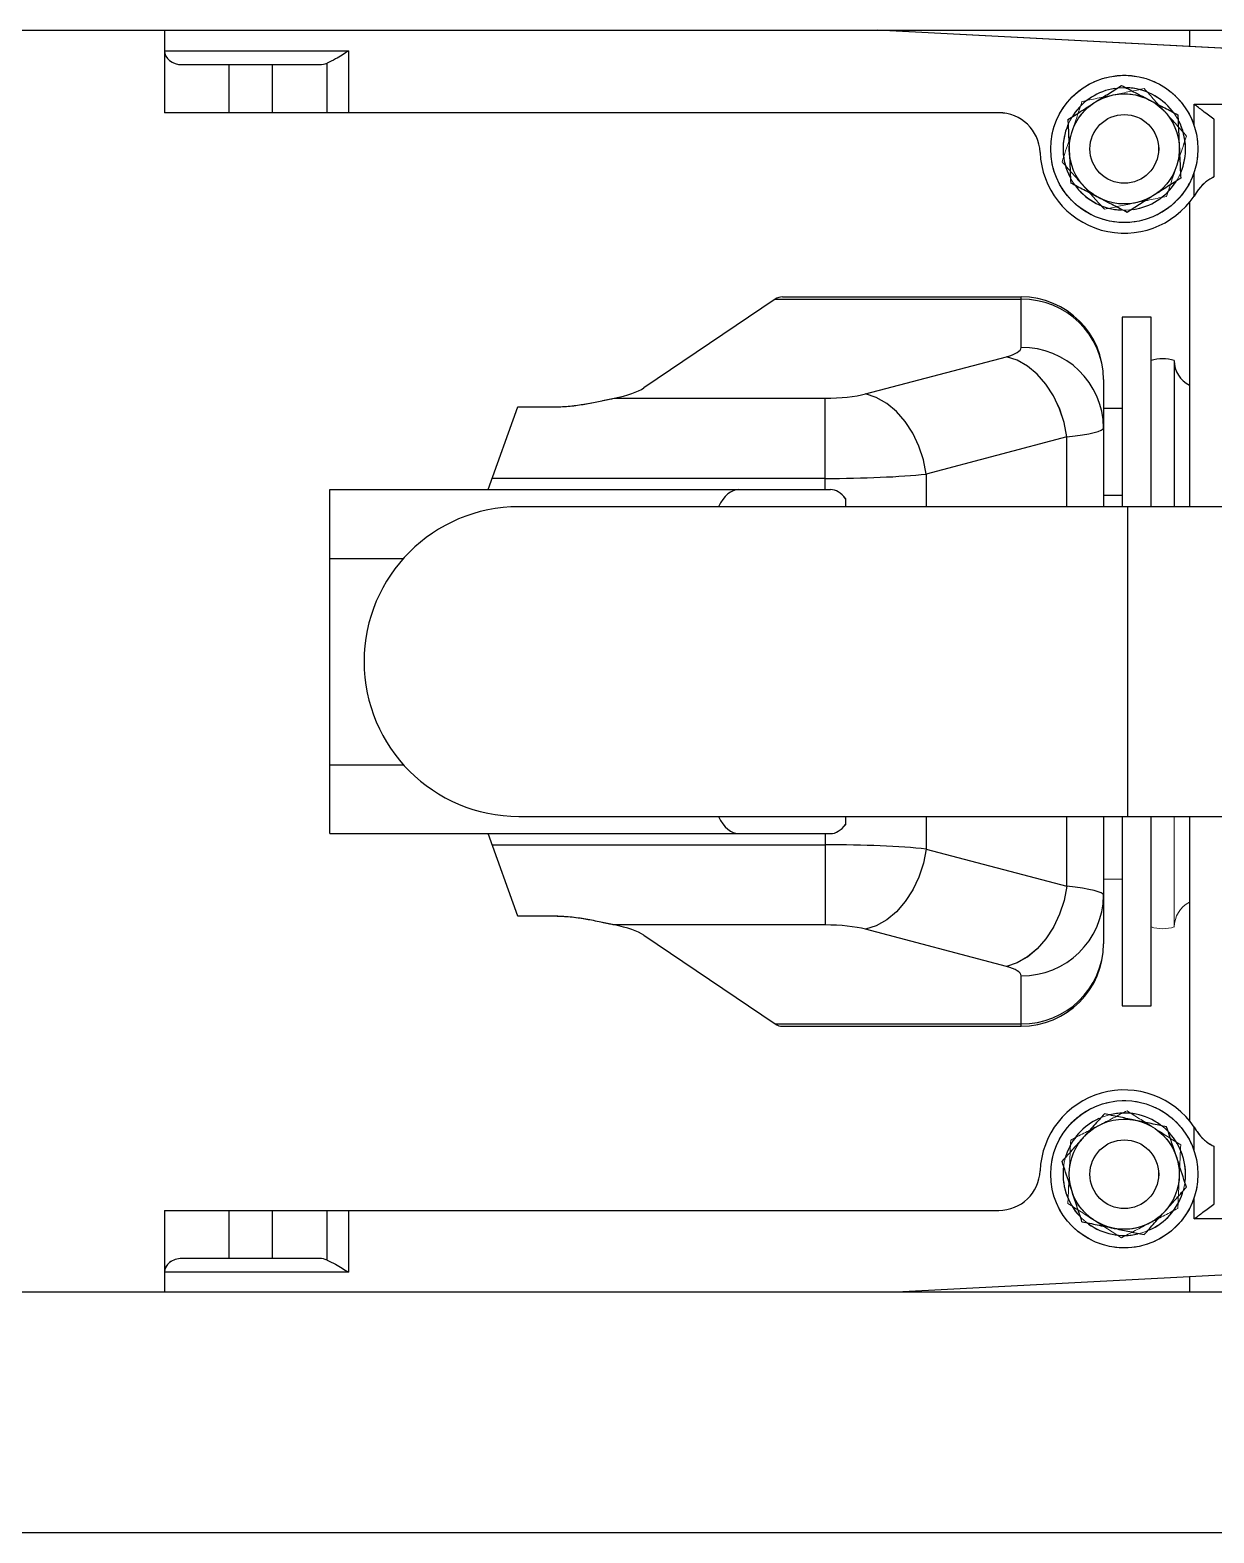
# Model space of a CAD drawing. Header units: feet. Extents: x -21 to 5170, y -254 to 1413.
# Drawn here: x 485.58 to 493.46, y 439.07 to 449.07 of the extents above; entities that cross this region are included whole.
import ezdxf

# ---------------------------------------------------------------- set-up
doc = ezdxf.new("R2010")
doc.units = ezdxf.units.FT
doc.header["$MEASUREMENT"] = 0
doc.layers.add('E-ARRY-TABL', color=9, linetype='Continuous')

# ---------------------------------------------------------------- blocks, each defined once
blk = doc.blocks.new('2.2.1_8 Mid Plan View')
at = {"color": 7, "linetype": 'Continuous', "lineweight": 15}
for p, q in [((-0.30061, -3.73684), (-0.30061, 2.68042)), ((0.30109, 2.68042), (0.30109, -3.73684)), ((-0.41544, -3.62201), (-0.41544, 2.56559)), ((-0.28572, -0.59238), (-0.30061, -0.87641)), ((0.28572, -0.59238), (0.30109, -0.88558)), ((-0.26575, -0.7344), (-0.26575, -0.60279)), ((0.26575, -0.60279), (0.26575, -0.7344)), ((-0.07382, -0.62663), (-0.07382, -0.76607)), ((0.07382, -0.76607), (0.07382, -0.62663)), ((-0.25867, -0.72494), (-0.23108, -0.72494)), ((0.23108, -0.72494), (0.25867, -0.72494)), ((-0.30061, -0.73654), (-0.29328, -0.73654)), ((-0.2235, -0.73339), (-0.22193, -0.7344)), ((-0.21905, -0.73654), (-0.07382, -0.73654)), ((0.07382, -0.73654), (0.21905, -0.73654)), ((0.22193, -0.7344), (0.2235, -0.73339)), ((0.29328, -0.73654), (0.30109, -0.73654)), ((-0.12655, -0.74387), (-0.07382, -0.74387)), ((-0.07382, -0.75496), (-0.16416, -0.75496)), ((-0.16416, -0.75496), (-0.16416, -0.76871)), ((0.16416, -0.75496), (0.07382, -0.75496)), ((0.16416, -0.76871), (0.16416, -0.75496)), ((-0.07382, -0.76607), (-0.07382, -1.05642)), ((0.07382, -1.05642), (0.07382, -0.76607)), ((-0.16416, -0.76871), (-0.07382, -0.76871)), ((-0.10375, -0.76871), (-0.10375, -0.77755)), ((0.07382, -0.76871), (0.16416, -0.76871)), ((-0.13451, -0.77755), (-0.11152, -0.77755)), ((-0.11152, -0.77755), (-0.07382, -0.77755)), ((0.07382, -0.77755), (0.11152, -0.77755)), ((0.11152, -0.77755), (0.13451, -0.77755)), ((-0.10713, -0.79512), (-0.08939, -0.86225)), ((0.08939, -0.86225), (0.10713, -0.79512)), ((-0.17388, -0.93077), (-0.17388, -0.81692)), ((-0.17274, -0.81692), (-0.17388, -0.81692)), ((-0.17274, -0.9342), (-0.17274, -0.81692)), ((-0.14975, -0.81692), (-0.17274, -0.81692)), ((-0.12762, -0.89107), (-0.14536, -0.82395)), ((0.14536, -0.82395), (0.12762, -0.89107)), ((0.17274, -0.81692), (0.14975, -0.81692)), ((0.17274, -0.9342), (0.17274, -0.81692)), ((0.17388, -0.81692), (0.17274, -0.81692)), ((0.17388, -0.93077), (0.17388, -0.81692)), ((-0.26164, -0.82753), (-0.26164, -1.13761)), ((0.26164, -1.13761), (0.26164, -0.82753)), ((-0.07762, -0.90058), (-0.07382, -0.90058)), ((0.07382, -0.90058), (0.07762, -0.90058)), ((-0.08202, -0.95162), (-0.08202, -0.90787)), ((0.08202, -0.95162), (0.08202, -0.90787)), ((-0.12556, -1.01105), (-0.12556, -0.91029)), ((-0.08733, -0.91029), (-0.12556, -0.91029)), ((-0.08733, -0.91029), (-0.08733, -1.06915)), ((0.08733, -1.06915), (0.08733, -0.91029)), ((0.08733, -0.91029), (0.12556, -0.91029)), ((0.12556, -0.91029), (0.12556, -1.01105)), ((-0.17274, -0.9342), (-0.13046, -0.99686)), ((0.13046, -0.99686), (0.17274, -0.9342)), ((-0.08202, -1.14664), (-0.08202, -0.95162)), ((0.08202, -1.14664), (0.08202, -0.95162)), ((-0.12142, -1.05699), (-0.12142, -1.04001)), ((0.12142, -1.04001), (0.12142, -1.05699)), ((-0.08733, -1.06915), (-0.12142, -1.05699)), ((0.12142, -1.05699), (0.08733, -1.06915)), ((-0.08202, -1.07104), (-0.08733, -1.06915)), ((0.08733, -1.06915), (0.08202, -1.07104)), ((-0.29117, -1.22538), (-0.29117, -1.13761)), ((-0.29117, -1.13761), (-0.26164, -1.13761)), ((-0.26164, -1.13761), (-0.26164, -1.14785)), ((0.26164, -1.13761), (0.29117, -1.13761)), ((0.26164, -1.14785), (0.26164, -1.13761)), ((0.29117, -1.13761), (0.29117, -1.22538)), ((-0.26164, -1.14785), (-0.28532, -1.14785)), ((-0.28461, -1.17412), (-0.28461, -1.15156)), ((-0.26164, -1.14785), (-0.26164, -1.17412)), ((-0.04921, -1.14664), (-0.08202, -1.14664)), ((0.04921, -1.14664), (-0.04921, -1.14664)), ((0.08202, -1.14664), (0.04921, -1.14664)), ((0.28532, -1.14785), (0.26164, -1.14785)), ((0.26164, -1.17412), (0.26164, -1.14785)), ((0.28461, -1.15156), (0.28461, -1.17412)), ((-0.28461, -1.17412), (-0.26164, -1.17412)), ((-0.28461, -1.19462), (-0.28461, -1.17412)), ((-0.26164, -1.17412), (-0.26164, -1.19462)), ((0.26164, -1.17412), (0.28461, -1.17412)), ((0.26164, -1.19462), (0.26164, -1.17412)), ((0.28461, -1.17412), (0.28461, -1.19462)), ((-0.26164, -1.19462), (-0.28461, -1.19462)), ((-0.28461, -1.21718), (-0.28461, -1.19462)), ((-0.26164, -1.19462), (-0.26164, -1.22538)), ((0.28461, -1.19462), (0.26164, -1.19462)), ((0.26164, -1.22538), (0.26164, -1.19462)), ((0.28461, -1.19462), (0.28461, -1.21718)), ((-0.29117, -1.22538), (-0.30061, -1.22538)), ((-0.29117, -1.22538), (-0.26164, -1.22538)), ((0.29117, -1.22538), (0.26164, -1.22538)), ((0.29117, -1.22538), (0.30109, -1.22538))]:
    blk.add_line(p, q, dxfattribs=at)
at = {"color": 8, "linetype": 'Continuous', "lineweight": 15}
for p, q in [((-0.2555, -0.7344), (-0.26575, -0.7344)), ((-0.22193, -0.7344), (-0.23334, -0.7344)), ((0.23334, -0.7344), (0.22193, -0.7344)), ((0.26575, -0.7344), (0.2555, -0.7344)), ((0.07382, -0.76607), (-0.07382, -0.76607)), ((-0.07382, -0.79512), (-0.10713, -0.79512)), ((0.10713, -0.79512), (0.07382, -0.79512)), ((-0.08939, -0.86225), (-0.07382, -0.86225)), ((0.07382, -0.86225), (0.08939, -0.86225)), ((-0.08202, -0.91029), (-0.08733, -0.91029)), ((0.08733, -0.91029), (0.08202, -0.91029)), ((-0.04921, -1.14664), (-0.04921, -1.11144)), ((0.04921, -1.14664), (0.04921, -1.11144))]:
    blk.add_line(p, q, dxfattribs=at)
at = {"color": 7, "linetype": 'Continuous', "lineweight": 15, "flags": 128}
for points in [[(-0.10713, -0.79512), (-0.11391, -0.7964), (-0.12048, -0.79852), (-0.12664, -0.80144), (-0.1322, -0.80504), (-0.13698, -0.80923), (-0.14085, -0.81388), (-0.14367, -0.81883), (-0.14536, -0.82395)], [(0.10713, -0.79512), (0.11391, -0.7964), (0.12048, -0.79852), (0.12664, -0.80144), (0.1322, -0.80504), (0.13698, -0.80923), (0.14085, -0.81388), (0.14367, -0.81883), (0.14536, -0.82395)], [(-0.08939, -0.86225), (-0.09617, -0.86352), (-0.10274, -0.86565), (-0.1089, -0.86856), (-0.11446, -0.87217), (-0.11924, -0.87636), (-0.1231, -0.881), (-0.12592, -0.88596), (-0.12762, -0.89107)], [(0.08939, -0.86225), (0.09617, -0.86352), (0.10274, -0.86565), (0.1089, -0.86856), (0.11446, -0.87217), (0.11924, -0.87636), (0.1231, -0.881), (0.12592, -0.88596), (0.12762, -0.89107)]]:
    blk.add_lwpolyline(points, dxfattribs=at)
at = {"color": 7, "linetype": 'Continuous', "lineweight": 15}
for centre in [(-0.24442, -0.76771), (0.24442, -0.76771)]:
    blk.add_circle(centre, 0.0164, dxfattribs=at)
for centre, radius, start, end in [((-0.24442, -0.76771), 0.0351, 120.68288, 131.93288), ((-0.24442, -0.76771), 0.0351, 109.43288, 120.68288), ((-0.24442, -0.76771), 0.0351, 98.18288, 109.43288), ((-0.24442, -0.76771), 0.0351, 86.93288, 98.18288), ((-0.24442, -0.76771), 0.04019, 272.35528, 55.98004), ((-0.24442, -0.76771), 0.0351, 75.68288, 86.93288), ((-0.24442, -0.76771), 0.0351, 64.43288, 75.68288), ((-0.24442, -0.76771), 0.0351, 53.18288, 64.43288), ((-0.12655, -0.73075), 0.01312, 270, 333.81634), ((0.24442, -0.76771), 0.04019, 124.01996, 267.64472), ((0.24442, -0.76771), 0.0351, 113.90506, 125.15506), ((0.24442, -0.76771), 0.0351, 102.65506, 113.90506), ((0.24442, -0.76771), 0.0351, 91.40506, 102.65506), ((0.24442, -0.76771), 0.0351, 80.15506, 91.40506), ((0.24442, -0.76771), 0.0351, 68.90506, 80.15506), ((0.24442, -0.76771), 0.0351, 57.65506, 68.90506), ((-0.24442, -0.76771), 0.0292, 128.30288, 177.95703), ((-0.24442, -0.76771), 0.0351, 131.93288, 143.18288), ((-0.24442, -0.76771), 0.02625, 92.55788, 152.55788), ((-0.24442, -0.76771), 0.0292, 92.55788, 116.79583), ((-0.24442, -0.76771), 0.0292, 67.40745, 92.55788), ((-0.24442, -0.76771), 0.02625, 32.55788, 92.55788), ((-0.24442, -0.76771), 0.0292, 8.73124, 56.20839), ((-0.24442, -0.76771), 0.0351, 41.93288, 53.18288), ((-0.24442, -0.76771), 0.0351, 30.68288, 41.93288), ((-0.10766, -0.74942), 0.01968, 163.6403, 196.3597), ((0.24442, -0.76771), 0.0351, 136.40506, 147.65506), ((0.24442, -0.76771), 0.02625, 108.28006, 168.28006), ((0.24442, -0.76771), 0.0351, 125.15506, 136.40506), ((0.24442, -0.76771), 0.0292, 108.28006, 132.51802), ((0.24442, -0.76771), 0.0292, 83.12964, 108.28006), ((0.24442, -0.76771), 0.02625, 48.28006, 108.28006), ((0.24442, -0.76771), 0.0292, 24.45342, 71.93058), ((0.24442, -0.76771), 0.0351, 46.40506, 57.65506), ((0.24442, -0.76771), 0.0351, 35.15506, 46.40506), ((-0.24442, -0.76771), 0.0351, 143.18288, 154.43288), ((-0.24442, -0.76771), 0.0351, 19.43288, 30.68288), ((0.24442, -0.76771), 0.0351, 147.65506, 158.90506), ((0.24442, -0.76771), 0.0292, 144.02506, 193.67922), ((0.24442, -0.76771), 0.02625, 348.28006, 48.28006), ((0.24442, -0.76771), 0.0351, 23.90506, 35.15506), ((-0.24442, -0.76771), 0.0351, 165.68288, 176.93288), ((-0.24442, -0.76771), 0.0351, 154.43288, 165.68288), ((-0.24442, -0.76771), 0.02625, 152.55788, 212.55788), ((-0.24442, -0.76771), 0.02625, 332.55788, 32.55788), ((-0.24442, -0.76771), 0.0351, 8.18288, 19.43288), ((0.24442, -0.76771), 0.0351, 158.90506, 170.15506), ((0.24442, -0.76771), 0.0351, 12.65506, 23.90506), ((-0.24442, -0.76771), 0.0351, 176.93288, 188.18288), ((-0.24442, -0.76771), 0.0351, 356.93288, 8.18288), ((0.24442, -0.76771), 0.0351, 170.15506, 181.40506), ((0.24442, -0.76771), 0.02625, 168.28006, 228.28006), ((0.24442, -0.76771), 0.0292, 324.37687, 12.67514), ((0.24442, -0.76771), 0.0351, 1.40506, 12.65506), ((-0.24442, -0.76771), 0.0351, 188.18288, 199.43288), ((-0.24442, -0.76771), 0.0292, 188.9922, 236.0844), ((-0.24442, -0.76771), 0.0292, 308.65468, 356.95295), ((-0.24442, -0.76771), 0.0351, 345.68288, 356.93288), ((0.24442, -0.76771), 0.0351, 181.40506, 192.65506), ((0.24442, -0.76771), 0.02625, 288.28006, 348.28006), ((0.24442, -0.76771), 0.0351, 338.90506, 350.15506), ((0.24442, -0.76771), 0.0351, 350.15506, 1.40506), ((-0.24442, -0.76771), 0.0351, 199.43288, 210.68288), ((-0.24442, -0.76771), 0.02625, 272.55788, 332.55788), ((-0.24442, -0.76771), 0.0351, 334.43288, 345.68288), ((-0.13451, -0.81692), 0.03937, 90, 180), ((-0.13391, -0.81638), 0.03884, 90.88733, 180.79366), ((-0.11092, -0.81638), 0.03884, 90.88733, 180.79366), ((0.11092, -0.81638), 0.03884, 359.20634, 89.11267), ((0.13391, -0.81638), 0.03884, 359.20634, 89.11267), ((0.13451, -0.81692), 0.03937, 0, 90), ((0.24442, -0.76771), 0.0351, 192.65506, 203.90506), ((0.24442, -0.76771), 0.0292, 204.71439, 251.80658), ((0.24442, -0.76771), 0.0351, 327.65506, 338.90506), ((-0.24442, -0.76771), 0.0351, 210.68288, 221.93288), ((-0.24442, -0.76771), 0.02625, 212.55788, 272.55788), ((-0.24442, -0.76771), 0.0351, 323.18288, 334.43288), ((0.24442, -0.76771), 0.0351, 203.90506, 215.15506), ((0.24442, -0.76771), 0.0351, 215.15506, 226.40506), ((0.24442, -0.76771), 0.02625, 228.28006, 288.28006), ((0.24442, -0.76771), 0.0351, 316.40506, 327.65506), ((-0.24442, -0.76771), 0.0351, 221.93288, 233.18288), ((-0.24442, -0.76771), 0.0292, 246.87351, 297.22169), ((-0.24442, -0.76771), 0.0351, 300.68288, 311.93288), ((-0.24442, -0.76771), 0.0351, 311.93288, 323.18288), ((0.24442, -0.76771), 0.0351, 226.40506, 237.65506), ((0.24442, -0.76771), 0.0292, 262.59569, 312.94388), ((0.24442, -0.76771), 0.0351, 305.15506, 316.40506), ((-0.24442, -0.76771), 0.0351, 233.18288, 244.43288), ((-0.24442, -0.76771), 0.0351, 244.43288, 255.68288), ((-0.24442, -0.76771), 0.0351, 255.68288, 266.93288), ((-0.24442, -0.76771), 0.0351, 266.93288, 278.18288), ((-0.24442, -0.76771), 0.0351, 278.18288, 289.43288), ((-0.24442, -0.76771), 0.0351, 289.43288, 300.68288), ((0.24442, -0.76771), 0.0351, 237.65506, 248.90506), ((0.24442, -0.76771), 0.0351, 248.90506, 260.15506), ((0.24442, -0.76771), 0.0351, 260.15506, 271.40506), ((0.24442, -0.76771), 0.0351, 271.40506, 282.65506), ((0.24442, -0.76771), 0.0351, 282.65506, 293.90506), ((0.24442, -0.76771), 0.0351, 293.90506, 305.15506), ((-0.24196, -0.82753), 0.01968, 92.35528, 180), ((0.24196, -0.82753), 0.01968, 0, 87.64472), ((0, -1.05642), 0.07382, 180, 0)]:
    blk.add_arc(centre, radius, start, end, dxfattribs=at)
for centre, major_axis, ratio, start_param, end_param in [((-0.11152, -0.84317), (0, 0.06562), 0.09834, 5.533966, 6.283185), ((0.11152, -0.84317), (0, 0.06562), 0.09834, 0, 0.749219), ((-0.14975, -0.84317), (0, 0.02625), 0.24585, 5.533966, 6.283185), ((0.14975, -0.84317), (0, 0.02625), 0.24585, 0, 0.749219), ((-0.09378, -0.91029), (0, 0.06562), 0.09834, 4.712389, 5.533966), ((0.09378, -0.91029), (0, 0.06562), 0.09834, 0.749219, 1.570796), ((-0.13201, -0.91029), (0, 0.02625), 0.24585, 4.712389, 5.533966), ((0.13201, -0.91029), (0, 0.02625), 0.24585, 0.749219, 1.570796), ((-0.04921, -0.90787), (0.03281, 0), 0.444444, 2.617994, 3.141593), ((0.04921, -0.90787), (0.03281, 0), 0.444444, 0, 0.523599), ((-0.13451, -0.93077), (0.03937, 0), 0.364309, 3.141593, 3.382662), ((0.13451, -0.93077), (0.03937, 0), 0.364309, 6.042116, 6.283185), ((-0.04921, -0.95162), (0.03281, 0), 0.444444, 3.141593, 3.864327), ((0.04921, -0.95162), (0.03281, 0), 0.444444, 5.560451, 6.283185), ((-0.13432, -1.04001), (0, 0.04593), 0.24585, 5.394785, 5.93382), ((0.13432, -1.04001), (0, 0.04593), 0.24585, 0.349365, 0.8884), ((-0.29117, -1.15156), (0, 0.0082), 0.8, 4.712389, 5.181588), ((0.29117, -1.15156), (0, 0.0082), 0.8, 1.101597, 1.570796), ((-0.29117, -1.21718), (0, 0.0082), 0.8, 3.141593, 4.712389), ((0.29117, -1.21718), (0, 0.0082), 0.8, 1.570796, 3.141593)]:
    blk.add_ellipse(centre, major_axis=major_axis, ratio=ratio, start_param=start_param, end_param=end_param, dxfattribs=at)
for points, knots in [([(-0.25867, -0.72494), (-0.25992, -0.72668), (-0.2621, -0.72972), (-0.26465, -0.73299), (-0.26574, -0.73438), (-0.26575, -0.7344)], [0, 0, 0, 0, 0.567676, 0.996223, 1, 1, 1, 1]), ([(-0.23108, -0.72494), (-0.23037, -0.72623), (-0.22896, -0.72881), (-0.22608, -0.7317), (-0.22411, -0.73299), (-0.2235, -0.73339)], [0, 0, 0, 0, 0.40927, 0.81718, 1, 1, 1, 1]), ([(0.2235, -0.73339), (0.22497, -0.73233), (0.22791, -0.73019), (0.23011, -0.72691), (0.23093, -0.72523), (0.23108, -0.72494)], [0, 0, 0, 0, 0.451634, 0.905839, 1, 1, 1, 1]), ([(0.26575, -0.7344), (0.26574, -0.73438), (0.26465, -0.73299), (0.2621, -0.72972), (0.25992, -0.72668), (0.25867, -0.72494)], [0, 0, 0, 0, 0.003777, 0.432324, 1, 1, 1, 1]), ([(-0.26771, -0.75561), (-0.26755, -0.75529), (-0.26629, -0.75288), (-0.26393, -0.74833), (-0.2618, -0.74423), (-0.26073, -0.74216)], [0, 0, 0, 0, 0.070086, 0.530782, 1, 1, 1, 1]), ([(-0.26073, -0.74216), (-0.25946, -0.74211), (-0.25452, -0.74189), (-0.2494, -0.74166), (-0.24559, -0.74149)], [0, 0, 0, 0, 0.257551, 1, 1, 1, 1]), ([(-0.24559, -0.74149), (-0.24421, -0.74143), (-0.23909, -0.7412), (-0.2341, -0.74097), (-0.23045, -0.74081)], [0, 0, 0, 0, 0.268634, 1, 1, 1, 1]), ([(-0.23045, -0.74081), (-0.22913, -0.74289), (-0.22646, -0.74707), (-0.22369, -0.7514), (-0.2223, -0.75358)], [0, 0, 0, 0, 0.495458, 1, 1, 1, 1]), ([(0.23619, -0.74279), (0.23488, -0.74322), (0.23001, -0.74483), (0.22527, -0.74639), (0.2218, -0.74754)], [0, 0, 0, 0, 0.268634, 1, 1, 1, 1]), ([(0.25058, -0.73803), (0.24937, -0.73843), (0.24468, -0.73998), (0.23981, -0.74159), (0.23619, -0.74279)], [0, 0, 0, 0, 0.257551, 1, 1, 1, 1]), ([(0.26189, -0.74812), (0.26162, -0.74788), (0.25959, -0.74607), (0.25576, -0.74266), (0.25231, -0.73958), (0.25058, -0.73803)], [0, 0, 0, 0, 0.070086, 0.530782, 1, 1, 1, 1]), ([(0.2218, -0.74754), (0.2213, -0.74995), (0.22029, -0.75481), (0.21925, -0.75984), (0.21872, -0.76238)], [0, 0, 0, 0, 0.495458, 1, 1, 1, 1]), ([(0.2732, -0.7582), (0.27136, -0.75656), (0.26765, -0.75326), (0.26382, -0.74984), (0.26189, -0.74812)], [0, 0, 0, 0, 0.495458, 1, 1, 1, 1]), ([(-0.2747, -0.76906), (-0.27356, -0.76688), (-0.27127, -0.76247), (-0.26891, -0.75791), (-0.26771, -0.75561)], [0, 0, 0, 0, 0.495458, 1, 1, 1, 1]), ([(-0.2223, -0.75358), (-0.2221, -0.75389), (-0.22064, -0.75618), (-0.21788, -0.7605), (-0.2154, -0.76439), (-0.21414, -0.76636)], [0, 0, 0, 0, 0.070086, 0.530782, 1, 1, 1, 1]), ([(0.27012, -0.77304), (0.27019, -0.77269), (0.27074, -0.77002), (0.27179, -0.765), (0.27272, -0.76048), (0.2732, -0.7582)], [0, 0, 0, 0, 0.070086, 0.530782, 1, 1, 1, 1]), ([(-0.21414, -0.76636), (-0.21528, -0.76854), (-0.21757, -0.77295), (-0.21993, -0.7775), (-0.22113, -0.7798)], [0, 0, 0, 0, 0.495458, 1, 1, 1, 1]), ([(0.21872, -0.76238), (0.21865, -0.76273), (0.2181, -0.76539), (0.21705, -0.77041), (0.21612, -0.77493), (0.21564, -0.77721)], [0, 0, 0, 0, 0.070086, 0.530782, 1, 1, 1, 1]), ([(-0.26654, -0.78183), (-0.26673, -0.78153), (-0.2682, -0.77924), (-0.27096, -0.77491), (-0.27344, -0.77102), (-0.2747, -0.76906)], [0, 0, 0, 0, 0.070086, 0.530782, 1, 1, 1, 1]), ([(0.26704, -0.78788), (0.26754, -0.78547), (0.26855, -0.7806), (0.26959, -0.77558), (0.27012, -0.77304)], [0, 0, 0, 0, 0.495458, 1, 1, 1, 1]), ([(-0.22113, -0.7798), (-0.22129, -0.78012), (-0.22255, -0.78254), (-0.22491, -0.78709), (-0.22704, -0.79118), (-0.22811, -0.79325)], [0, 0, 0, 0, 0.070086, 0.530782, 1, 1, 1, 1]), ([(0.21564, -0.77721), (0.21748, -0.77885), (0.22119, -0.78216), (0.22502, -0.78557), (0.22695, -0.7873)], [0, 0, 0, 0, 0.495458, 1, 1, 1, 1]), ([(-0.25839, -0.7946), (-0.25971, -0.79253), (-0.26238, -0.78834), (-0.26515, -0.78402), (-0.26654, -0.78183)], [0, 0, 0, 0, 0.495458, 1, 1, 1, 1]), ([(0.22695, -0.7873), (0.22722, -0.78754), (0.22925, -0.78935), (0.23308, -0.79276), (0.23653, -0.79583), (0.23826, -0.79738)], [0, 0, 0, 0, 0.070086, 0.530782, 1, 1, 1, 1]), ([(0.26704, -0.78788), (0.26583, -0.78828), (0.26114, -0.78983), (0.25627, -0.79143), (0.25265, -0.79263)], [0, 0, 0, 0, 0.257551, 1, 1, 1, 1]), ([(-0.25839, -0.7946), (-0.25712, -0.79455), (-0.25218, -0.79433), (-0.24705, -0.7941), (-0.24325, -0.79393)], [0, 0, 0, 0, 0.257551, 1, 1, 1, 1]), ([(-0.24325, -0.79393), (-0.24187, -0.79387), (-0.23675, -0.79364), (-0.23176, -0.79342), (-0.22811, -0.79325)], [0, 0, 0, 0, 0.268634, 1, 1, 1, 1]), ([(0.25265, -0.79263), (0.25134, -0.79306), (0.24647, -0.79467), (0.24173, -0.79624), (0.23826, -0.79738)], [0, 0, 0, 0, 0.268634, 1, 1, 1, 1]), ([(-0.12142, -1.04001), (-0.12149, -1.03763), (-0.12161, -1.03279), (-0.12257, -1.0258), (-0.12382, -1.01917), (-0.12489, -1.01434), (-0.12542, -1.01175), (-0.12556, -1.01105)], [0, 0, 0, 0, 0.225619, 0.458408, 0.683808, 0.914596, 1, 1, 1, 1]), ([(0.12556, -1.01105), (0.12512, -1.01311), (0.12424, -1.01728), (0.12279, -1.02436), (0.12171, -1.03197), (0.12142, -1.03728), (0.12142, -1.03998), (0.12142, -1.04001)], [0, 0, 0, 0, 0.245342, 0.49764, 0.743058, 0.997175, 1, 1, 1, 1]), ([(-0.29117, -1.13761), (-0.29116, -1.13762), (-0.28984, -1.13971), (-0.2875, -1.14331), (-0.28595, -1.14654), (-0.28532, -1.14785)], [0, 0, 0, 0, 0.003713, 0.594805, 1, 1, 1, 1]), ([(0.28532, -1.14785), (0.28595, -1.14654), (0.2875, -1.14331), (0.28984, -1.13971), (0.29116, -1.13762), (0.29117, -1.13761)], [0, 0, 0, 0, 0.405195, 0.996287, 1, 1, 1, 1])]:
    blk.add_open_spline(points, degree=3, knots=knots, dxfattribs=at)

msp = doc.modelspace()

# ---------------------------------------------------------------- linework, layer by layer
at = {"layer": 'E-ARRY-TABL'}
for p, q in [((451.43656, 449.06689), (540.97639, 449.06689)), ((486.47886, 449.06689), (486.47886, 448.51649)), ((495.3111, 448.85248), (491.22004, 449.06689)), ((493.29964, 449.06689), (493.29964, 448.9579)), ((486.47886, 448.92849), (487.70358, 448.92849)), ((487.70358, 448.92849), (487.70358, 448.51649)), ((486.59331, 448.83693), (487.50885, 448.83693)), ((486.90809, 448.51649), (486.90809, 448.83693)), ((487.19406, 448.83693), (487.19406, 448.51649)), ((487.56059, 448.51649), (487.56059, 448.84683)), ((492.03003, 448.51649), (486.47886, 448.51649)), ((493.32954, 448.57372), (495.16587, 448.57372)), ((493.32954, 448.43073), (493.32954, 448.57372)), ((493.46148, 448.47501), (493.46148, 448.08997)), ((493.32954, 447.96243), (493.32954, 448.1216)), ((493.29964, 447.92213), (493.29964, 445.89576)), ((493.34356, 447.98426), (493.32954, 447.96243)), ((490.54176, 447.27608), (489.66743, 446.68604)), ((490.54176, 447.27608), (492.1781, 447.27608)), ((490.58953, 447.29196), (492.1781, 447.29196)), ((492.1781, 446.95529), (492.1781, 447.29196)), ((492.85079, 447.15637), (492.85079, 445.89576)), ((493.0426, 447.15637), (492.85079, 447.15637)), ((493.0426, 445.89576), (493.0426, 447.15637)), ((491.14345, 446.64641), (492.08004, 446.89397)), ((493.19733, 446.86852), (493.19733, 445.89576)), ((492.72742, 446.74264), (492.72742, 445.89576)), ((489.46944, 446.6177), (490.8753, 446.6177)), ((490.8753, 446.0102), (490.8753, 446.6177)), ((488.63231, 446.0102), (488.82838, 446.55999)), ((488.82838, 446.55999), (489.06526, 446.55999)), ((492.85079, 446.55037), (492.72742, 446.55037)), ((492.48226, 446.36053), (491.54568, 446.11298)), ((492.48226, 445.89576), (492.48226, 446.36053)), ((491.54568, 446.11298), (491.54568, 445.89576)), ((487.57751, 446.0102), (490.90906, 446.0102)), ((487.57751, 443.72135), (487.57751, 446.0102)), ((490.8753, 446.08426), (488.65872, 446.08426)), ((491.01079, 445.94887), (491.01079, 445.89576)), ((492.72742, 445.97358), (492.85079, 445.97358)), ((503.57658, 445.89576), (488.83638, 445.89576)), ((492.88764, 443.8358), (492.88764, 445.89576)), ((487.57751, 445.55243), (488.06868, 445.55243)), ((487.57751, 444.17912), (488.06868, 444.17912)), ((488.83638, 443.8358), (503.57658, 443.8358)), ((491.01079, 443.8358), (491.01079, 443.78268)), ((491.54568, 443.8358), (491.54568, 443.61858)), ((492.48226, 443.37103), (492.48226, 443.8358)), ((492.72742, 443.8358), (492.72742, 442.98892)), ((492.85079, 443.8358), (492.85079, 442.57519)), ((493.0426, 442.57519), (493.0426, 443.8358)), ((493.29964, 443.8358), (493.29964, 441.80942)), ((487.57751, 443.72135), (490.90906, 443.72135)), ((488.82838, 443.17157), (488.63231, 443.72135)), ((490.8753, 443.72135), (490.8753, 443.11386)), ((488.65872, 443.6473), (490.8753, 443.6473)), ((491.54568, 443.61858), (492.48226, 443.37103)), ((489.06526, 443.17157), (488.82838, 443.17157)), ((490.8753, 443.11386), (489.46944, 443.11386)), ((489.66743, 443.04551), (490.54176, 442.45548)), ((492.08004, 442.83759), (491.14345, 443.08514)), ((492.1781, 442.4396), (492.1781, 442.77627)), ((492.85079, 442.57519), (493.0426, 442.57519)), ((490.54176, 442.45548), (492.1781, 442.45548)), ((490.58953, 442.4396), (492.1781, 442.4396)), ((493.32954, 441.76913), (493.34356, 441.7473)), ((493.32954, 441.60995), (493.32954, 441.76913)), ((493.46148, 441.64159), (493.46148, 441.25655)), ((493.32954, 441.15784), (493.32954, 441.30083)), ((486.47886, 441.21506), (492.03003, 441.21506)), ((486.47886, 441.21506), (486.47886, 440.67138)), ((486.90809, 440.89462), (486.90809, 441.21506)), ((487.19406, 441.21506), (487.19406, 440.89462)), ((487.56059, 440.88473), (487.56059, 441.21506)), ((487.70358, 441.21506), (487.70358, 440.80307)), ((495.16587, 441.15784), (493.32954, 441.15784)), ((487.70358, 440.80307), (486.47886, 440.80307)), ((487.50885, 440.89462), (486.59331, 440.89462)), ((495.3111, 440.87907), (491.34811, 440.67138)), ((493.29964, 440.77366), (493.29964, 440.67138)), ((540.97639, 440.67138), (451.43656, 440.67138)), ((539.37419, 439.06919), (453.03876, 439.06919))]:
    msp.add_line(p, q, dxfattribs=at)
for points in [[(492.48226, 446.36053), (492.46445, 446.45515), (492.43477, 446.54686), (492.39414, 446.63281), (492.34381, 446.71036), (492.28534, 446.7771), (492.22053, 446.83099), (492.15139, 446.87035), (492.08004, 446.89397)], [(491.54568, 446.11298), (491.52787, 446.2076), (491.49819, 446.29931), (491.45756, 446.38526), (491.40723, 446.4628), (491.34876, 446.52955), (491.28395, 446.58343), (491.2148, 446.62279), (491.14345, 446.64641)], [(491.54568, 443.61858), (491.52787, 443.52396), (491.49819, 443.43225), (491.45756, 443.3463), (491.40723, 443.26875), (491.34876, 443.20201), (491.28395, 443.14812), (491.2148, 443.10876), (491.14345, 443.08514)], [(492.48226, 443.37103), (492.46445, 443.2764), (492.43477, 443.1847), (492.39414, 443.09875), (492.34381, 443.0212), (492.28534, 442.95445), (492.22053, 442.90057), (492.15139, 442.86121), (492.08004, 442.83759)]]:
    msp.add_lwpolyline(points, dxfattribs=at)
for centre, radius in [((492.86476, 448.27617), 0.48981), ((492.86476, 448.27617), 0.36622), ((492.86476, 448.27617), 0.22889), ((492.86476, 441.45539), 0.48981), ((492.86476, 441.45539), 0.36622), ((492.86476, 441.45539), 0.22889)]:
    msp.add_circle(centre, radius, dxfattribs=at)
for centre, radius, start, end in [((492.86476, 448.27617), 0.40742, 98.992204, 146.0844), ((492.86476, 448.27617), 0.40742, 38.302878, 87.957031), ((492.03003, 448.24183), 0.27466, 2.355284, 90), ((492.86476, 448.27617), 0.40742, 156.873506, 207.221695), ((492.86476, 448.27617), 0.40742, 337.407452, 26.795843), ((492.86476, 448.27617), 0.56077, 182.355284, 325.980041), ((492.86476, 448.27617), 0.40742, 218.654681, 266.952955), ((492.86476, 448.27617), 0.40742, 278.731235, 326.208391), ((492.1781, 446.74264), 0.54932, 0, 90), ((492.18561, 446.73424), 0.54188, 0.887333, 90.793658), ((492.18561, 446.41346), 0.54188, 0.887333, 90.793658), ((493.11996, 446.60498), 0.27466, 73.640298, 106.359702), ((493.38043, 446.86852), 0.18311, 180, 243.816337), ((488.83638, 444.86578), 1.02998, 90, 270), ((492.18561, 443.3181), 0.54188, 269.206342, 359.112667), ((492.18561, 442.99731), 0.54188, 269.206342, 359.112667), ((492.1781, 442.98892), 0.54932, 270, 0), ((492.86476, 441.45539), 0.56077, 34.019959, 177.644716), ((492.86476, 441.45539), 0.40742, 114.714388, 161.806585), ((492.86476, 441.45539), 0.40742, 54.025063, 103.679216), ((492.86476, 441.45539), 0.40742, 353.129637, 42.517977), ((492.86476, 441.45539), 0.40742, 172.595691, 222.943879), ((492.03003, 441.48972), 0.27466, 270, 357.644716), ((492.86476, 441.45539), 0.40742, 294.45342, 341.930576), ((492.86476, 441.45539), 0.40742, 234.376865, 282.67514)]:
    msp.add_arc(centre, radius, start, end, dxfattribs=at)
for centre, major_axis, ratio, start_param, end_param in [((486.59331, 448.92849), (0.11444, 0), 0.8, 3.1415927, 4.712389), ((487.50885, 448.92849), (0.11444, 0), 0.8, 4.712389, 5.181588), ((490.58953, 446.74264), (0, -0.54932), 0.364309, 3.1415927, 3.3826618), ((491.81188, 446.95529), (0.36622, 0), 0.2458501, 5.5339663, 6.2831853), ((489.06526, 446.73998), (0.64088, 0), 0.2458501, 5.3947853, 5.9338203), ((490.8753, 446.70773), (0.36622, 0), 0.2458501, 4.712389, 5.5339663), ((491.81188, 446.42185), (0.91554, 0), 0.0983401, 5.5339663, 6.2831853), ((490.8753, 446.17429), (0.91554, 0), 0.0983401, 4.712389, 5.5339663), ((490.2987, 445.55243), (0, -0.45777), 0.4444444, 3.1415927, 3.8643269), ((490.90906, 445.55243), (0, -0.45777), 0.4444444, 2.6179939, 3.1415927), ((490.2987, 444.17912), (0, -0.45777), 0.4444444, 5.5604511, 6.2831853), ((490.90906, 444.17912), (0, -0.45777), 0.4444444, 0, 0.5235988), ((490.8753, 443.55726), (0.91554, 0), 0.0983401, 0.749219, 1.5707963), ((491.81188, 443.30971), (0.91554, 0), 0.0983401, 0, 0.749219), ((489.06526, 442.99158), (0.64088, 0), 0.2458501, 0.349365, 0.8884), ((490.8753, 443.02382), (0.36622, 0), 0.2458501, 0.749219, 1.5707963), ((491.81188, 442.77627), (0.36622, 0), 0.2458501, 0, 0.749219), ((490.58953, 442.98892), (0, -0.54932), 0.364309, 6.0421162, 6.2831853), ((486.59331, 440.80307), (0.11444, 0), 0.8, 1.5707963, 3.1415927), ((487.50885, 440.80307), (0.11444, 0), 0.8, 1.1015973, 1.5707963)]:
    msp.add_ellipse(centre, major_axis=major_axis, ratio=ratio, start_param=start_param, end_param=end_param, dxfattribs=at)
for points, knots in [([(487.70358, 448.92849), (487.70339, 448.92837), (487.67418, 448.90989), (487.62401, 448.87723), (487.57893, 448.85562), (487.56059, 448.84683)], [0, 0, 0, 0, 0.0037126, 0.594805, 1, 1, 1, 1]), ([(492.66768, 448.58483), (492.6719, 448.58753), (492.70389, 448.60795), (492.7642, 448.64646), (492.81849, 448.68112), (492.84588, 448.69861)], [0, 0, 0, 0, 0.0700858, 0.5307822, 1, 1, 1, 1]), ([(492.84588, 448.69861), (492.87636, 448.68279), (492.93786, 448.65085), (493.00145, 448.61783), (493.03353, 448.60117)], [0, 0, 0, 0, 0.495458, 1, 1, 1, 1]), ([(493.03353, 448.60117), (493.03797, 448.59886), (493.07166, 448.58137), (493.13516, 448.5484), (493.19233, 448.51871), (493.22117, 448.50373)], [0, 0, 0, 0, 0.0700858, 0.5307822, 1, 1, 1, 1]), ([(492.48947, 448.47105), (492.51841, 448.48953), (492.57682, 448.52682), (492.63721, 448.56538), (492.66768, 448.58483)], [0, 0, 0, 0, 0.495458, 1, 1, 1, 1]), ([(493.22117, 448.50373), (493.22196, 448.486), (493.22504, 448.41715), (493.22823, 448.34562), (493.23061, 448.29251)], [0, 0, 0, 0, 0.2575513, 1, 1, 1, 1]), ([(493.46148, 448.47501), (493.43729, 448.49238), (493.39484, 448.52286), (493.34924, 448.55846), (493.32971, 448.57358), (493.32954, 448.57372)], [0, 0, 0, 0, 0.5676763, 0.9962232, 1, 1, 1, 1]), ([(492.48947, 448.47105), (492.49026, 448.45331), (492.49334, 448.38446), (492.49653, 448.31293), (492.4989, 448.25982)], [0, 0, 0, 0, 0.2575513, 1, 1, 1, 1]), ([(492.4989, 448.25982), (492.49976, 448.24062), (492.50296, 448.16912), (492.50607, 448.09951), (492.50834, 448.0486)], [0, 0, 0, 0, 0.2686336, 1, 1, 1, 1]), ([(493.23061, 448.29251), (493.23146, 448.2733), (493.23466, 448.20181), (493.23777, 448.1322), (493.24004, 448.08128)], [0, 0, 0, 0, 0.2686336, 1, 1, 1, 1]), ([(492.69598, 447.95116), (492.69154, 447.95347), (492.65785, 447.97096), (492.59435, 448.00394), (492.53718, 448.03362), (492.50834, 448.0486)], [0, 0, 0, 0, 0.0700858, 0.5307822, 1, 1, 1, 1]), ([(493.24004, 448.08128), (493.2111, 448.06281), (493.15269, 448.02551), (493.0923, 447.98695), (493.06184, 447.9675)], [0, 0, 0, 0, 0.495458, 1, 1, 1, 1]), ([(493.46148, 448.08997), (493.44348, 448.08014), (493.40755, 448.0605), (493.36722, 448.02024), (493.34915, 447.99276), (493.34356, 447.98426)], [0, 0, 0, 0, 0.4092703, 0.8171797, 1, 1, 1, 1]), ([(492.88363, 447.85372), (492.85315, 447.86954), (492.79165, 447.90148), (492.72806, 447.9345), (492.69598, 447.95116)], [0, 0, 0, 0, 0.495458, 1, 1, 1, 1]), ([(493.06184, 447.9675), (493.05761, 447.9648), (493.02562, 447.94438), (492.96531, 447.90587), (492.91102, 447.87121), (492.88363, 447.85372)], [0, 0, 0, 0, 0.0700858, 0.5307822, 1, 1, 1, 1]), ([(489.06526, 446.55999), (489.09849, 446.56087), (489.16601, 446.56267), (489.26354, 446.57596), (489.35605, 446.59349), (489.42351, 446.60833), (489.45967, 446.61571), (489.46944, 446.6177)], [0, 0, 0, 0, 0.2256187, 0.4584081, 0.6838078, 0.914596, 1, 1, 1, 1]), ([(489.46944, 443.11386), (489.44072, 443.11992), (489.38246, 443.13222), (489.28372, 443.15244), (489.17756, 443.16758), (489.10346, 443.17155), (489.06568, 443.17157), (489.06526, 443.17157)], [0, 0, 0, 0, 0.2453417, 0.4976398, 0.7430576, 0.9971753, 1, 1, 1, 1]), ([(492.73212, 441.85692), (492.70927, 441.83129), (492.66314, 441.77956), (492.61547, 441.72609), (492.59141, 441.6991)], [0, 0, 0, 0, 0.495458, 1, 1, 1, 1]), ([(492.93914, 441.81397), (492.93424, 441.81499), (492.89708, 441.8227), (492.82701, 441.83724), (492.76394, 441.85032), (492.73212, 441.85692)], [0, 0, 0, 0, 0.0700858, 0.5307822, 1, 1, 1, 1]), ([(493.14617, 441.77102), (493.11255, 441.778), (493.04469, 441.79208), (492.97454, 441.80663), (492.93914, 441.81397)], [0, 0, 0, 0, 0.495458, 1, 1, 1, 1]), ([(492.59141, 441.6991), (492.58807, 441.69536), (492.56282, 441.66704), (492.5152, 441.61362), (492.47233, 441.56555), (492.4507, 441.54129)], [0, 0, 0, 0, 0.0700858, 0.5307822, 1, 1, 1, 1]), ([(493.21249, 441.57026), (493.20646, 441.58851), (493.18401, 441.65647), (493.16216, 441.72263), (493.14617, 441.77102)], [0, 0, 0, 0, 0.2686336, 1, 1, 1, 1]), ([(493.34356, 441.7473), (493.35842, 441.72681), (493.38823, 441.68571), (493.43399, 441.65501), (493.45745, 441.64355), (493.46148, 441.64159)], [0, 0, 0, 0, 0.451634, 0.9058386, 1, 1, 1, 1]), ([(492.51702, 441.34052), (492.51099, 441.35878), (492.48854, 441.42673), (492.46669, 441.4929), (492.4507, 441.54129)], [0, 0, 0, 0, 0.2686336, 1, 1, 1, 1]), ([(493.27881, 441.36949), (493.27324, 441.38635), (493.25162, 441.45179), (493.22917, 441.51978), (493.21249, 441.57026)], [0, 0, 0, 0, 0.2575513, 1, 1, 1, 1]), ([(492.58334, 441.13976), (492.57777, 441.15661), (492.55615, 441.22205), (492.5337, 441.29004), (492.51702, 441.34052)], [0, 0, 0, 0, 0.2575513, 1, 1, 1, 1]), ([(493.1381, 441.21168), (493.14144, 441.21542), (493.16669, 441.24375), (493.21432, 441.29716), (493.25718, 441.34524), (493.27881, 441.36949)], [0, 0, 0, 0, 0.0700858, 0.5307822, 1, 1, 1, 1]), ([(492.99739, 441.05386), (493.02025, 441.07949), (493.06637, 441.13122), (493.11405, 441.1847), (493.1381, 441.21168)], [0, 0, 0, 0, 0.495458, 1, 1, 1, 1]), ([(493.32954, 441.15784), (493.32971, 441.15797), (493.34924, 441.1731), (493.39484, 441.2087), (493.43729, 441.23918), (493.46148, 441.25655)], [0, 0, 0, 0, 0.0037768, 0.4323237, 1, 1, 1, 1]), ([(492.58334, 441.13976), (492.61696, 441.13278), (492.68482, 441.11871), (492.75497, 441.10415), (492.79037, 441.09681)], [0, 0, 0, 0, 0.495458, 1, 1, 1, 1]), ([(492.79037, 441.09681), (492.79527, 441.09579), (492.83244, 441.08808), (492.9025, 441.07355), (492.96557, 441.06046), (492.99739, 441.05386)], [0, 0, 0, 0, 0.0700858, 0.5307822, 1, 1, 1, 1]), ([(487.56059, 440.88473), (487.57893, 440.87594), (487.62401, 440.85433), (487.67418, 440.82166), (487.70339, 440.80318), (487.70358, 440.80307)], [0, 0, 0, 0, 0.405195, 0.9962874, 1, 1, 1, 1])]:
    msp.add_open_spline(points, degree=3, knots=knots, dxfattribs=at)

# ---------------------------------------------------------------- block references
at = {"layer": 'E-ARRY-TABL', "xscale": -13.95298604562408, "yscale": 13.95298604562408, "zscale": 13.95298604562408, "rotation": 270}
msp.add_blockref('2.2.1_8 Mid Plan View', (503.57658, 444.86578), dxfattribs=at)

doc.saveas('drawing.dxf')
